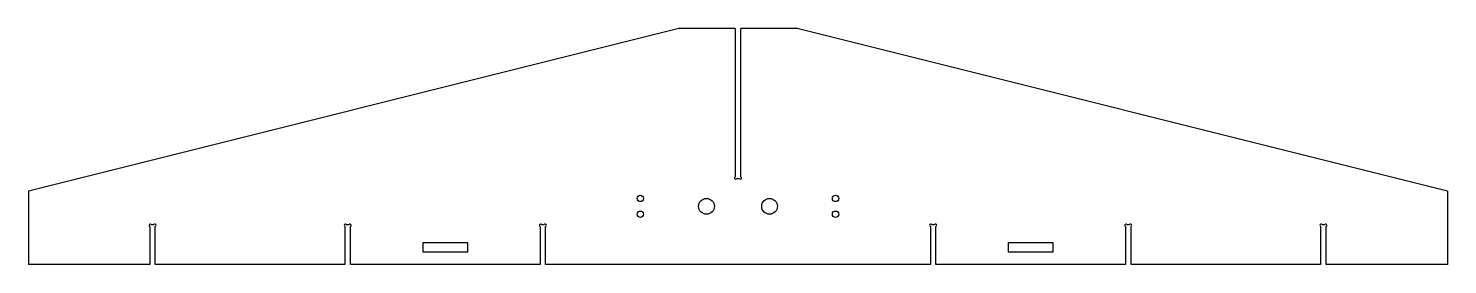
# Model space of a CAD drawing. Header units: millimetres. Extents: x 77 to 1877, y 93 to 393.
import ezdxf

# ---------------------------------------------------------------- set-up
doc = ezdxf.new("R2010")
doc.units = ezdxf.units.MM

msp = doc.modelspace()

# ---------------------------------------------------------------- linework, layer by layer
at = {"color": 7, "linetype": 'Continuous', "lineweight": 25}
for p, q in [((902, 392.9), (77, 186)), ((973.5, 392.9), (902, 392.9)), ((973.5, 392.9), (973.5, 204.3)), ((980.5, 204.3), (980.5, 392.9)), ((1052, 392.9), (980.5, 392.9)), ((1876.9, 186), (1052, 392.9)), ((975.4, 202.4), (978.6, 202.4)), ((77, 186), (77, 92.9)), ((1876.9, 186), (1876.9, 92.9)), ((231, 141.5), (231, 92.9)), ((236.1, 143.4), (232.9, 143.4)), ((238, 92.9), (238, 141.5)), ((478.5, 141.5), (478.5, 92.9)), ((483.6, 143.4), (480.4, 143.4)), ((485.5, 92.9), (485.5, 141.5)), ((726, 141.5), (726, 92.9)), ((731.1, 143.4), (727.9, 143.4)), ((733, 92.9), (733, 141.5)), ((1221, 141.5), (1221, 92.9)), ((1226, 143.4), (1222.9, 143.4)), ((1228, 92.9), (1228, 141.5)), ((1468.4, 141.5), (1468.4, 92.9)), ((1473.5, 143.4), (1470.4, 143.4)), ((1475.4, 92.9), (1475.4, 141.5)), ((1715.9, 141.5), (1715.9, 92.9)), ((1721, 143.4), (1717.8, 143.4)), ((1722.9, 92.9), (1722.9, 141.5)), ((577.7, 120.9), (633.7, 120.9)), ((577.7, 108.9), (577.7, 120.9)), ((633.7, 108.9), (577.7, 108.9)), ((633.7, 120.9), (633.7, 108.9)), ((1320.2, 120.9), (1376.2, 120.9)), ((1320.2, 108.9), (1320.2, 120.9)), ((1376.2, 108.9), (1320.2, 108.9)), ((1376.2, 120.9), (1376.2, 108.9)), ((231, 92.9), (77, 92.9)), ((478.5, 92.9), (238, 92.9)), ((726, 92.9), (485.5, 92.9)), ((1221, 92.9), (733, 92.9)), ((1468.4, 92.9), (1228, 92.9)), ((1715.9, 92.9), (1475.4, 92.9)), ((1876.9, 92.9), (1722.9, 92.9))]:
    msp.add_line(p, q, dxfattribs=at)
for centre, radius in [((853.2, 176.9), 4), ((1100.7, 176.9), 4), ((937, 166.9), 10), ((1017, 166.9), 10), ((853.2, 156.9), 4), ((1100.7, 156.9), 4)]:
    msp.add_circle(centre, radius, dxfattribs=at)
for centre, start, end in [((974, 202.9), 109.4712, 340.5288), ((980, 202.9), 199.4712, 70.5288), ((231.5, 142.9), 19.4712, 250.5288), ((237.5, 142.9), 289.4712, 160.5288), ((479, 142.9), 19.4712, 250.5288), ((485, 142.9), 289.4712, 160.5288), ((726.5, 142.9), 19.4712, 250.5288), ((732.5, 142.9), 289.4712, 160.5288), ((1221.5, 142.9), 19.4712, 250.5288), ((1227.5, 142.9), 289.4712, 160.5288), ((1468.9, 142.9), 19.4712, 250.5288), ((1474.9, 142.9), 289.4712, 160.5288), ((1716.4, 142.9), 19.4712, 250.5288), ((1722.4, 142.9), 289.4712, 160.5288)]:
    msp.add_arc(centre, 1.5, start, end, dxfattribs=at)

doc.saveas('drawing.dxf')
